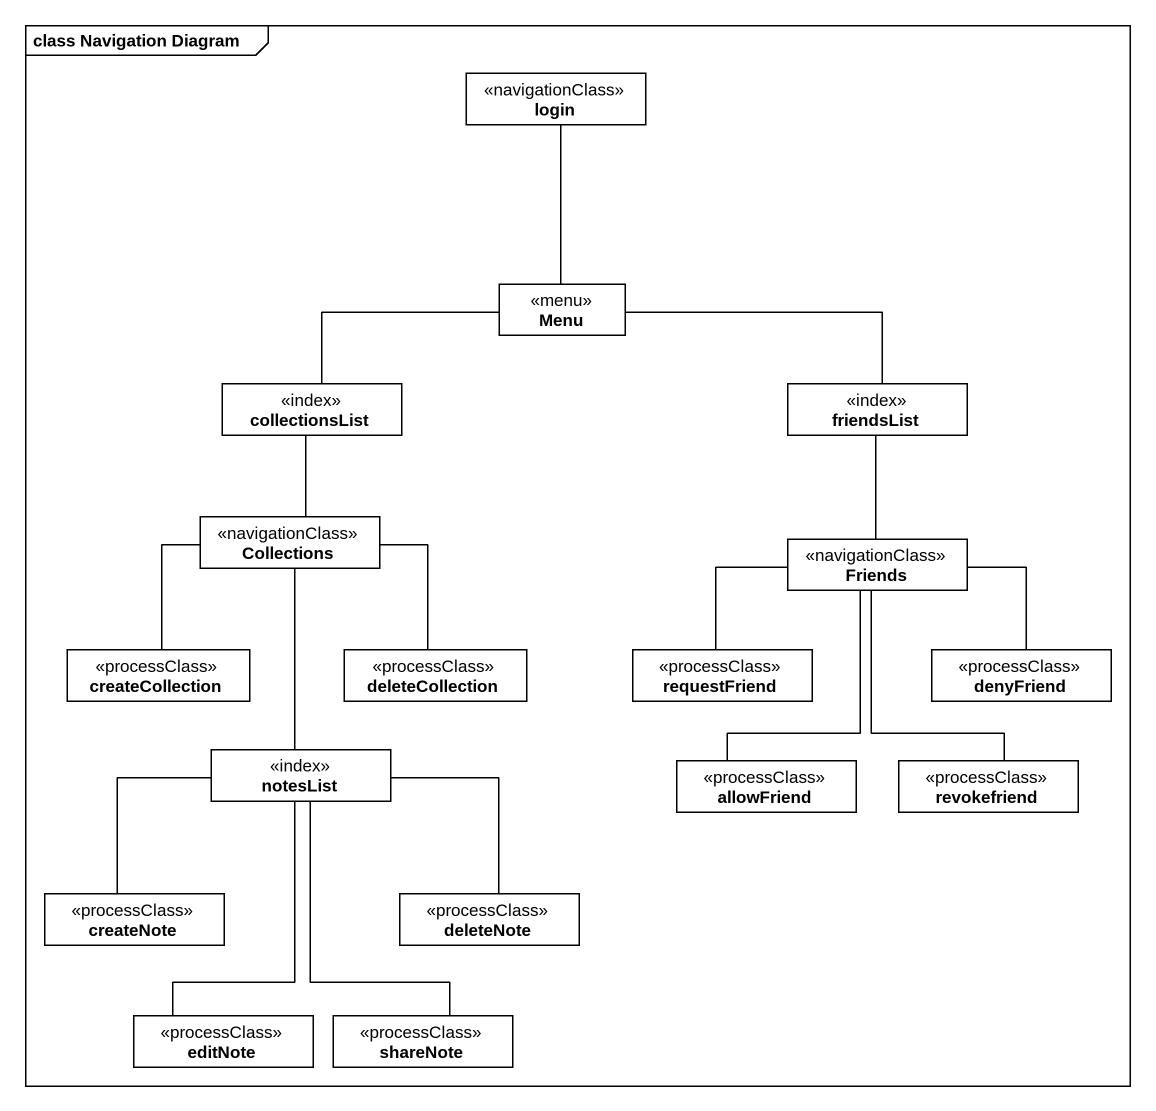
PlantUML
@startuml
mainframe class Navigation Diagram
hide circle
hide empty members
class login <<navigationClass>>
class Menu <<menu>>
class collectionsList <<index>>
class friendsList <<index>>
class "Collections" as Collections_ <<navigationClass>>
class Friends <<navigationClass>>
class createCollection <<processClass>>
class deleteCollection <<processClass>>
class requestFriend <<processClass>>
class denyFriend <<processClass>>
class notesList <<index>>
class allowFriend <<processClass>>
class revokefriend <<processClass>>
class createNote <<processClass>>
class deleteNote <<processClass>>
class editNote <<processClass>>
class shareNote <<processClass>>
login -- Menu
Menu -left- collectionsList
Menu -right- friendsList
collectionsList -- Collections_
friendsList -- Friends
Collections_ -- createCollection
Collections_ -- deleteCollection
Collections_ -- notesList
Friends -- requestFriend
Friends -- denyFriend
Friends -- allowFriend
Friends -- revokefriend
notesList -- createNote
notesList -- deleteNote
notesList -- editNote
notesList -- shareNote
@enduml
